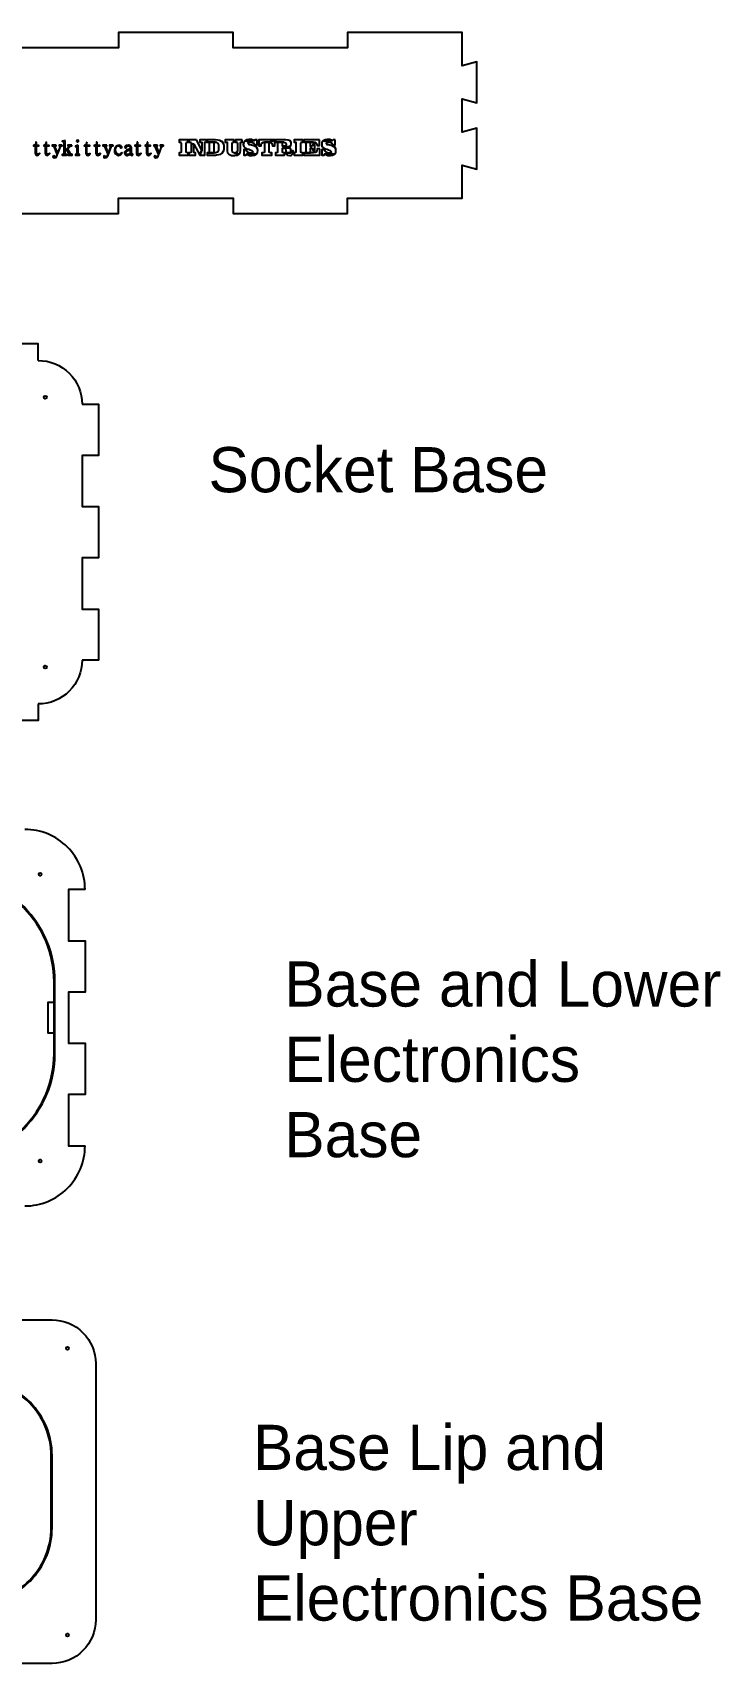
# Model space of a CAD drawing. Extents: x 603 to 3085, y 516 to 1117.
# Drawn here: x 1603 to 1831, y 516 to 1058 of the extents above; entities that cross this region are included whole.
import ezdxf

# ---------------------------------------------------------------- set-up
doc = ezdxf.new("R2010")
doc.units = 0
doc.layers.get('0').update_dxf_attribs({"linetype": 'CONTINUOUS'})

# ---------------------------------------------------------------- blocks, each defined once
blk = doc.blocks.new('*U61')
for s, p in [('Base Lip and', (1675.75, 580.58)), ('Upper', (1675.75, 555.58)), ('Electronics Base', (1675.75, 530.58))]:
    blk.add_text(s, height=15).set_placement(p)
blk = doc.blocks.new('*U63')
for s, p in [('Base and Lower', (1686.16, 734.4)), ('Electronics', (1686.16, 709.4)), ('Base', (1686.16, 684.4))]:
    blk.add_text(s, height=15).set_placement(p)
blk = doc.blocks.new('*U85')
blk.add_text('Socket Base', height=15).set_placement((1661.02, 905.11))

msp = doc.modelspace()

# ---------------------------------------------------------------- linework, layer by layer
for points in [[(1593.16, 997.68), (1631.16, 997.68), (1631.16, 1002.68), (1669.16, 1002.68), (1669.16, 997.68), (1707.16, 997.68), (1707.16, 1002.68), (1745.16, 1002.68), (1745.16, 1013.68), (1749.99, 1012.39), (1749.99, 1025.97), (1745.16, 1024.68), (1745.16, 1035.68), (1749.99, 1034.39), (1749.99, 1047.97), (1745.16, 1046.68), (1745.16, 1057.68), (1707.16, 1057.68), (1707.16, 1052.68), (1669.16, 1052.68), (1669.16, 1057.68), (1631.16, 1057.68), (1631.16, 1052.68), (1593.16, 1052.68)], [(1604.58, 948.86), (1604.58, 954.36), (1589.58, 954.36), (1589.58, 948.86)], [(1619.08, 934.36), (1624.58, 934.36), (1624.58, 917.36), (1619.08, 917.36), (1619.08, 900.36), (1624.58, 900.36), (1624.58, 883.36), (1619.08, 883.36), (1619.08, 866.36), (1624.58, 866.36), (1624.58, 849.36), (1619.08, 849.36)], [(1604.58, 834.86), (1604.58, 829.36), (1589.58, 829.36), (1589.58, 834.86)], [(1620.08, 773.21), (1614.58, 773.21), (1614.58, 756.21), (1620.08, 756.21), (1620.08, 739.21), (1614.58, 739.21), (1614.58, 722.21), (1620.08, 722.21), (1620.08, 705.21), (1614.58, 705.21), (1614.58, 688.21), (1620.08, 688.21)], [(1609.78, 735.71), (1607.78, 735.71), (1607.78, 725.71), (1609.78, 725.71)]]:
    msp.add_lwpolyline(points)
at = {"color": 1}
for points in [[(1603.95, 1021.32), (1603.79, 1021.32), (1603.62, 1020.65), (1603.53, 1020.48), (1603.03, 1020.23), (1603.03, 1020.14), (1603.03, 1020.06), (1603.53, 1020.06), (1603.53, 1017.7), (1603.7, 1017.11), (1604.38, 1017.28), (1604.04, 1017.37), (1603.95, 1017.62), (1603.95, 1020.06), (1604.8, 1020.06), (1604.8, 1020.23), (1603.95, 1020.23)], [(1607.24, 1021.32), (1607.15, 1021.32), (1606.99, 1020.65), (1606.9, 1020.48), (1606.4, 1020.23), (1606.4, 1020.14), (1606.4, 1020.06), (1606.9, 1020.06), (1606.9, 1017.7), (1607.07, 1017.11), (1607.74, 1017.28), (1607.41, 1017.37), (1607.24, 1017.62), (1607.24, 1020.06), (1608.16, 1020.06), (1608.16, 1020.23), (1607.24, 1020.23)], [(1610.44, 1020.31), (1609.17, 1020.31), (1609.17, 1020.14), (1609.51, 1020.06), (1609.68, 1019.89), (1610.77, 1017.28), (1611.03, 1017.79), (1610.1, 1019.89), (1610.1, 1020.06), (1610.44, 1020.14)], [(1612.54, 1020.31), (1611.45, 1020.31), (1611.45, 1020.14), (1611.78, 1020.06), (1611.78, 1019.81), (1611.03, 1017.79), (1610.77, 1017.28), (1610.69, 1016.94), (1610.44, 1016.52), (1610.27, 1016.44), (1610.44, 1016.27), (1610.77, 1016.69), (1610.86, 1017.03), (1611.87, 1019.64), (1612.12, 1020.06), (1612.54, 1020.14)], [(1613.47, 1021.91), (1612.54, 1021.66), (1612.63, 1021.57), (1612.96, 1021.49), (1613.05, 1021.24), (1613.05, 1017.62), (1612.88, 1017.28), (1612.54, 1017.2), (1612.54, 1017.03), (1613.89, 1017.03), (1613.89, 1017.2), (1613.55, 1017.28), (1613.47, 1017.62), (1613.47, 1018.29), (1613.47, 1018.54)], [(1615.66, 1020.31), (1614.31, 1020.31), (1614.31, 1020.14), (1614.73, 1020.06), (1614.65, 1019.72), (1613.47, 1018.54), (1613.47, 1018.29), (1613.97, 1018.8), (1614.31, 1019.05), (1614.98, 1019.81), (1615.32, 1020.06), (1615.66, 1020.14)], [(1614.31, 1019.05), (1613.97, 1018.8), (1614.73, 1017.53), (1614.73, 1017.28), (1614.39, 1017.2), (1614.39, 1017.03), (1615.83, 1017.03), (1615.83, 1017.2), (1615.49, 1017.28), (1615.24, 1017.53)], [(1617.76, 1020.31), (1616.92, 1019.98), (1616.92, 1019.89), (1617.26, 1019.81), (1617.34, 1019.64), (1617.34, 1017.53), (1617.26, 1017.28), (1616.92, 1017.2), (1616.92, 1017.03), (1618.18, 1017.03), (1618.18, 1017.2), (1617.85, 1017.28), (1617.76, 1017.53)], [(1617.59, 1022), (1617.34, 1021.91), (1617.26, 1021.66), (1617.34, 1021.49), (1617.59, 1021.32), (1617.85, 1021.49), (1617.93, 1021.66), (1617.85, 1021.91)], [(1620.71, 1021.32), (1620.62, 1021.32), (1620.46, 1020.65), (1620.37, 1020.48), (1619.87, 1020.23), (1619.78, 1020.14), (1619.78, 1020.06), (1620.29, 1020.06), (1620.29, 1017.7), (1620.54, 1017.11), (1621.13, 1017.28), (1620.79, 1017.37), (1620.71, 1017.62), (1620.71, 1020.06), (1621.63, 1020.06), (1621.63, 1020.23), (1620.71, 1020.23)], [(1624.08, 1021.32), (1623.91, 1021.32), (1623.82, 1020.65), (1623.74, 1020.48), (1623.15, 1020.23), (1623.15, 1020.14), (1623.15, 1020.06), (1623.65, 1020.06), (1623.65, 1017.7), (1623.82, 1017.11), (1624.5, 1017.28), (1624.16, 1017.37), (1624.08, 1017.62), (1624.08, 1020.06), (1625, 1020.06), (1625, 1020.23), (1624.08, 1020.23)], [(1627.27, 1020.31), (1626.01, 1020.31), (1626.01, 1020.14), (1626.35, 1020.06), (1626.52, 1019.89), (1627.61, 1017.28), (1627.78, 1017.79), (1626.94, 1019.89), (1626.94, 1020.06), (1627.27, 1020.14)], [(1629.38, 1020.31), (1628.2, 1020.31), (1628.2, 1020.14), (1628.54, 1020.06), (1628.54, 1019.81), (1627.78, 1017.79), (1627.61, 1017.28), (1627.44, 1016.94), (1627.27, 1016.52), (1627.11, 1016.44), (1627.19, 1016.27), (1627.53, 1016.69), (1627.7, 1017.03), (1628.71, 1019.64), (1628.96, 1020.06), (1629.38, 1020.14)], [(1631.32, 1020.31), (1630.73, 1020.14), (1630.22, 1019.81), (1629.97, 1019.3), (1629.8, 1018.71), (1629.8, 1018.54), (1629.88, 1017.95), (1630.22, 1017.45), (1630.73, 1017.03), (1631.15, 1016.94), (1631.74, 1017.11), (1631.9, 1017.2), (1631.32, 1017.2), (1630.73, 1017.45), (1630.47, 1017.62), (1630.31, 1018.21), (1630.22, 1018.63), (1630.31, 1019.3), (1630.56, 1019.72), (1630.98, 1020.14), (1631.15, 1020.14), (1631.9, 1020.14)], [(1631.9, 1020.14), (1631.15, 1020.14), (1631.48, 1020.06), (1631.65, 1019.72), (1631.74, 1019.64), (1631.82, 1019.47), (1631.99, 1019.39), (1632.24, 1019.55), (1632.24, 1019.81)], [(1632.24, 1017.87), (1631.82, 1017.37), (1631.74, 1017.37), (1631.32, 1017.2), (1631.9, 1017.2), (1632.33, 1017.7), (1632.41, 1017.79)], [(1634.35, 1018.88), (1633.84, 1018.63), (1633.67, 1018.54), (1633.17, 1018.04), (1633.17, 1017.7), (1633.34, 1017.2), (1634.09, 1017.2), (1633.76, 1017.37), (1633.59, 1017.79), (1633.84, 1018.29), (1634.09, 1018.46), (1634.6, 1018.71), (1635.02, 1018.8)], [(1633.84, 1020.23), (1633.59, 1020.14), (1633.25, 1019.64), (1633.34, 1019.47), (1633.5, 1019.39), (1633.67, 1019.47), (1633.84, 1019.64), (1634.09, 1020.06), (1634.43, 1020.14)], [(1634.51, 1020.31), (1633.84, 1020.23), (1634.43, 1020.14), (1634.94, 1019.98), (1635.02, 1019.47), (1635.02, 1019.05), (1634.35, 1018.88), (1635.02, 1018.8), (1635.02, 1017.62), (1634.6, 1017.28), (1634.09, 1017.2), (1633.34, 1017.2), (1633.93, 1016.94), (1634.01, 1016.94), (1634.6, 1017.11), (1635.02, 1017.37), (1635.44, 1017.53), (1635.44, 1019.39), (1635.27, 1019.98), (1635.19, 1020.06), (1634.6, 1020.31)], [(1637.55, 1021.32), (1637.38, 1021.32), (1637.29, 1020.65), (1637.12, 1020.48), (1636.62, 1020.23), (1636.62, 1020.14), (1636.62, 1020.06), (1637.12, 1020.06), (1637.12, 1017.7), (1637.29, 1017.11), (1637.97, 1017.28), (1637.63, 1017.37), (1637.55, 1017.62), (1637.55, 1020.06), (1638.47, 1020.06), (1638.47, 1020.23), (1637.55, 1020.23)], [(1640.91, 1021.32), (1640.74, 1021.32), (1640.58, 1020.65), (1640.49, 1020.48), (1639.99, 1020.23), (1639.99, 1020.14), (1639.99, 1020.06), (1640.49, 1020.06), (1640.49, 1017.7), (1640.66, 1017.11), (1641.33, 1017.28), (1641, 1017.37), (1640.91, 1017.62), (1640.91, 1020.06), (1641.75, 1020.06), (1641.75, 1020.23), (1640.91, 1020.23)], [(1644.11, 1020.31), (1642.85, 1020.31), (1642.85, 1020.14), (1643.19, 1020.06), (1643.27, 1019.89), (1644.36, 1017.28), (1644.62, 1017.79), (1643.77, 1019.89), (1643.77, 1020.06), (1644.11, 1020.14)], [(1646.13, 1020.31), (1645.04, 1020.31), (1645.04, 1020.14), (1645.37, 1020.06), (1645.37, 1019.81), (1644.62, 1017.79), (1644.36, 1017.28), (1644.28, 1016.94), (1644.03, 1016.52), (1643.86, 1016.44), (1644.03, 1016.27), (1644.36, 1016.69), (1644.45, 1017.03), (1645.46, 1019.64), (1645.8, 1020.06), (1646.13, 1020.14)], [(1654.3, 1022.08), (1651.27, 1022.08), (1651.27, 1021.32), (1651.52, 1021.32), (1651.86, 1021.32), (1651.94, 1020.9), (1651.94, 1018.21), (1651.86, 1017.87), (1651.52, 1017.79), (1651.27, 1017.79), (1651.27, 1017.03), (1654.3, 1017.03), (1654.3, 1017.79), (1654.05, 1017.79), (1653.71, 1017.87), (1653.62, 1018.21), (1653.62, 1020.9), (1653.71, 1021.32), (1654.05, 1021.32), (1654.3, 1021.32)], [(1656.99, 1022.08), (1654.55, 1022.08), (1654.55, 1021.32), (1654.8, 1021.32), (1655.14, 1021.32), (1655.22, 1020.9), (1656.15, 1020.65), (1658.09, 1017.03), (1658.84, 1018.71)], [(1655.22, 1020.9), (1655.22, 1018.21), (1655.14, 1017.87), (1654.8, 1017.79), (1654.55, 1017.79), (1654.55, 1017.03), (1656.74, 1017.03), (1656.74, 1017.79), (1656.49, 1017.79), (1656.15, 1017.87), (1656.15, 1018.21), (1656.15, 1020.65)], [(1660.36, 1022.08), (1658.17, 1022.08), (1658.17, 1021.32), (1658.42, 1021.32), (1658.76, 1021.32), (1658.84, 1020.9), (1658.84, 1018.71), (1658.09, 1017.03), (1659.77, 1017.03), (1659.77, 1020.9), (1659.85, 1021.32), (1660.19, 1021.32), (1660.36, 1021.32)], [(1663.31, 1022.08), (1660.61, 1022.08), (1660.61, 1021.32), (1660.86, 1021.32), (1663.31, 1021.32), (1663.56, 1021.32), (1664.06, 1020.9), (1664.06, 1020.9), (1664.32, 1020.4), (1664.32, 1019.55), (1664.32, 1018.71), (1664.06, 1018.21), (1663.98, 1018.04), (1663.31, 1017.79), (1662.89, 1017.79), (1660.86, 1017.79), (1660.61, 1017.79), (1660.61, 1017.03), (1663.31, 1017.03), (1663.64, 1017.11), (1664.4, 1017.2), (1665.07, 1017.37), (1665.58, 1017.7), (1665.58, 1017.7), (1665.92, 1018.21), (1666.17, 1018.8), (1666.25, 1019.55), (1666.25, 1019.64), (1666.17, 1020.4), (1665.92, 1020.99), (1665.58, 1021.49), (1665.33, 1021.57), (1664.82, 1021.83), (1664.15, 1022)], [(1660.86, 1021.32), (1661.2, 1021.32), (1661.29, 1020.9), (1661.29, 1018.21), (1661.29, 1018.21), (1661.2, 1017.87), (1660.86, 1017.79), (1662.89, 1017.79), (1662.89, 1021.32), (1663.31, 1021.32)], [(1669.54, 1022.08), (1666.59, 1022.08), (1666.59, 1021.32), (1666.84, 1021.32), (1667.18, 1021.32), (1667.26, 1020.9), (1667.26, 1018.46), (1667.35, 1017.79), (1667.77, 1017.28), (1667.94, 1017.2), (1668.61, 1016.94), (1669.37, 1016.94), (1669.79, 1016.94), (1670.55, 1017.03), (1671.05, 1017.37), (1671.05, 1017.37), (1669.62, 1017.7), (1669.03, 1017.95), (1669.03, 1018.04), (1668.86, 1018.71), (1668.86, 1020.9), (1668.95, 1021.32), (1669.28, 1021.32), (1669.54, 1021.32)], [(1672.23, 1022.08), (1669.96, 1022.08), (1669.96, 1021.32), (1670.21, 1021.32), (1670.55, 1021.32), (1670.63, 1020.9), (1670.63, 1018.63), (1670.63, 1018.54), (1670.38, 1017.87), (1670.29, 1017.87), (1669.62, 1017.7), (1671.05, 1017.37), (1671.47, 1017.87), (1671.64, 1018.54), (1671.64, 1020.99), (1671.72, 1021.32), (1672.06, 1021.32), (1672.23, 1021.32)], [(1673.16, 1021.74), (1672.74, 1021.24), (1672.57, 1020.56), (1672.74, 1019.89), (1673.16, 1019.39), (1673.58, 1019.22), (1673.75, 1019.13), (1674.42, 1018.96), (1674.84, 1018.8), (1675.43, 1018.54), (1675.77, 1018.21), (1675.51, 1017.79), (1675.01, 1017.7), (1676.86, 1017.37), (1677.28, 1017.87), (1677.37, 1018.54), (1677.28, 1019.13), (1676.94, 1019.64), (1676.69, 1019.81), (1676.1, 1020.06), (1675.26, 1020.31), (1675.01, 1020.4), (1674.5, 1020.48), (1674.17, 1020.9), (1674.33, 1021.24), (1674.92, 1021.41)], [(1673.41, 1018.88), (1672.74, 1018.88), (1672.74, 1017.03), (1673.41, 1017.03), (1673.58, 1017.28), (1676.78, 1017.37), (1676.86, 1017.37), (1675.01, 1017.7), (1674.67, 1017.7), (1674, 1018.04), (1673.75, 1018.29)], [(1674.67, 1022.25), (1674.42, 1022.25), (1673.75, 1022.08), (1673.16, 1021.74), (1676.27, 1021.83), (1676.19, 1021.91), (1675.51, 1022.08), (1675.34, 1022.16)], [(1677.11, 1022.08), (1676.44, 1022.08), (1676.27, 1021.83), (1673.16, 1021.74), (1673.16, 1021.74), (1674.92, 1021.41), (1675.18, 1021.41), (1675.85, 1021.15), (1676.02, 1020.99), (1676.27, 1020.4), (1677.11, 1020.4)], [(1683.01, 1022.08), (1677.7, 1022.08), (1677.7, 1020.14), (1678.46, 1020.14), (1678.46, 1020.23), (1678.46, 1020.4), (1678.63, 1020.99), (1678.71, 1020.99), (1679.3, 1021.32), (1679.55, 1021.32), (1681.15, 1021.32), (1681.41, 1021.32)], [(1681.15, 1021.32), (1679.55, 1021.32), (1679.55, 1018.21), (1679.47, 1017.87), (1679.13, 1017.79), (1678.71, 1017.79), (1678.71, 1017.03), (1682, 1017.03), (1682, 1017.79), (1681.57, 1017.79), (1681.24, 1017.87), (1681.15, 1018.21)], [(1683.01, 1022.08), (1681.41, 1021.32), (1681.41, 1021.32), (1682, 1020.99), (1682.08, 1020.9), (1682.25, 1020.23), (1682.25, 1020.14), (1683.01, 1020.14)], [(1686.71, 1022.08), (1683.26, 1022.08), (1683.26, 1021.32), (1683.51, 1021.32), (1686.04, 1021.32), (1686.63, 1021.15), (1686.79, 1020.65), (1686.63, 1020.14), (1685.95, 1019.98), (1685.53, 1019.98), (1687.64, 1019.81), (1688.23, 1020.14), (1688.31, 1020.14), (1688.48, 1020.82), (1688.39, 1021.24), (1688.06, 1021.74), (1688.06, 1021.74), (1687.47, 1022)], [(1683.51, 1021.32), (1683.85, 1021.32), (1683.93, 1020.9), (1683.93, 1018.21), (1683.85, 1017.87), (1683.51, 1017.79), (1683.26, 1017.79), (1683.26, 1017.03), (1686.2, 1017.03), (1686.2, 1017.79), (1685.95, 1017.79), (1685.62, 1017.87), (1685.53, 1018.21), (1685.53, 1019.3), (1686.04, 1019.3), (1688.14, 1019.39), (1688.06, 1019.47), (1687.47, 1019.72), (1687.64, 1019.81), (1685.53, 1019.98), (1685.53, 1021.32), (1686.04, 1021.32)], [(1688.14, 1019.39), (1686.04, 1019.3), (1686.54, 1019.22), (1686.71, 1018.54), (1686.71, 1018.12), (1686.71, 1017.79), (1688.48, 1017.79), (1688.31, 1017.87), (1688.31, 1018.29), (1688.31, 1018.88)], [(1689.15, 1018.46), (1688.65, 1018.46), (1688.73, 1018.38), (1688.73, 1018.29), (1688.65, 1017.95), (1688.48, 1017.79), (1686.71, 1017.79), (1686.96, 1017.2), (1687.22, 1017.03), (1687.97, 1016.94), (1688.39, 1016.94), (1688.9, 1017.28), (1689.07, 1017.53), (1689.24, 1018.29), (1689.24, 1018.38)], [(1692.35, 1022.08), (1689.4, 1022.08), (1689.4, 1021.32), (1689.57, 1021.32), (1689.99, 1021.32), (1689.99, 1020.9), (1689.99, 1018.21), (1689.91, 1017.87), (1689.57, 1017.79), (1689.4, 1017.79), (1689.4, 1017.03), (1692.35, 1017.03), (1692.35, 1017.79), (1692.1, 1017.79), (1691.76, 1017.87), (1691.68, 1018.21), (1691.68, 1020.9), (1691.76, 1021.32), (1692.1, 1021.32), (1692.35, 1021.32)], [(1697.82, 1022.08), (1692.6, 1022.08), (1692.6, 1021.32), (1692.86, 1021.32), (1695.72, 1021.32), (1696.31, 1021.32), (1696.64, 1021.07), (1696.9, 1020.73), (1697.06, 1020.23), (1697.82, 1020.23)], [(1697.91, 1019.13), (1697.06, 1019.13), (1696.98, 1018.46), (1696.81, 1018.04), (1696.48, 1017.87), (1696.48, 1017.87), (1695.8, 1017.79), (1694.88, 1017.79), (1692.86, 1017.79), (1692.6, 1017.79), (1692.6, 1017.03), (1697.91, 1017.03)], [(1692.86, 1021.32), (1693.19, 1021.32), (1693.28, 1020.9), (1693.28, 1018.21), (1693.28, 1018.21), (1693.19, 1017.87), (1692.86, 1017.79), (1694.88, 1017.79), (1694.88, 1019.3), (1695.13, 1019.3), (1694.88, 1019.98), (1694.88, 1021.32), (1695.72, 1021.32)], [(1696.31, 1020.82), (1695.72, 1020.82), (1695.72, 1020.73), (1695.55, 1020.14), (1695.04, 1019.98), (1694.88, 1019.98), (1695.13, 1019.3), (1695.55, 1019.13), (1695.55, 1019.13), (1695.72, 1018.46), (1696.31, 1018.46)], [(1699.09, 1021.74), (1698.66, 1021.24), (1698.58, 1020.56), (1698.66, 1019.89), (1699.17, 1019.39), (1699.59, 1019.22), (1699.67, 1019.13), (1700.35, 1018.96), (1700.85, 1018.8), (1701.36, 1018.54), (1701.7, 1018.21), (1701.53, 1017.79), (1700.94, 1017.7), (1702.79, 1017.37), (1703.21, 1017.87), (1703.29, 1018.54), (1703.21, 1019.13), (1702.87, 1019.64), (1702.62, 1019.81), (1702.03, 1020.06), (1701.27, 1020.31), (1700.94, 1020.4), (1700.43, 1020.48), (1700.1, 1020.9), (1700.35, 1021.24), (1700.85, 1021.41)], [(1699.42, 1018.88), (1698.66, 1018.88), (1698.66, 1017.03), (1699.34, 1017.03), (1699.51, 1017.28), (1702.79, 1017.37), (1702.79, 1017.37), (1700.94, 1017.7), (1700.6, 1017.7), (1700.01, 1018.04), (1699.67, 1018.29)], [(1700.6, 1022.25), (1700.35, 1022.25), (1699.67, 1022.08), (1699.09, 1021.74), (1702.2, 1021.83), (1702.12, 1021.91), (1701.44, 1022.08), (1701.27, 1022.16)], [(1703.04, 1022.08), (1702.37, 1022.08), (1702.2, 1021.83), (1699.09, 1021.74), (1699.09, 1021.74), (1700.85, 1021.41), (1701.19, 1021.41), (1701.78, 1021.15), (1701.95, 1020.99), (1702.2, 1020.4), (1703.04, 1020.4)], [(1604.97, 1017.62), (1604.63, 1017.37), (1604.38, 1017.28), (1603.7, 1017.11), (1604.21, 1016.94), (1604.63, 1017.11), (1605.05, 1017.53)], [(1608.33, 1017.62), (1608, 1017.37), (1607.74, 1017.28), (1607.07, 1017.11), (1607.57, 1016.94), (1608, 1017.11), (1608.42, 1017.53)], [(1609.76, 1016.78), (1609.51, 1016.69), (1609.43, 1016.44), (1609.51, 1016.19), (1609.93, 1016.1), (1610.44, 1016.27), (1610.27, 1016.44), (1610.1, 1016.44), (1610.02, 1016.61), (1609.93, 1016.69)], [(1621.72, 1017.62), (1621.47, 1017.37), (1621.13, 1017.28), (1620.54, 1017.11), (1620.96, 1016.94), (1621.47, 1017.11), (1621.8, 1017.53)], [(1625.09, 1017.62), (1624.83, 1017.37), (1624.5, 1017.28), (1623.82, 1017.11), (1624.33, 1016.94), (1624.83, 1017.11), (1625.17, 1017.53)], [(1626.6, 1016.78), (1626.35, 1016.69), (1626.26, 1016.44), (1626.35, 1016.19), (1626.69, 1016.1), (1627.19, 1016.27), (1627.11, 1016.44), (1626.94, 1016.44), (1626.85, 1016.61), (1626.77, 1016.69)], [(1635.44, 1017.53), (1635.02, 1017.37), (1635.1, 1017.11), (1635.61, 1017.2), (1635.52, 1017.28)], [(1635.86, 1017.37), (1635.69, 1017.2), (1635.61, 1017.2), (1635.1, 1017.11), (1635.44, 1016.94), (1635.78, 1017.03), (1635.95, 1017.28)], [(1638.56, 1017.62), (1638.3, 1017.37), (1637.97, 1017.28), (1637.29, 1017.11), (1637.8, 1016.94), (1638.22, 1017.11), (1638.64, 1017.53)], [(1641.92, 1017.62), (1641.67, 1017.37), (1641.33, 1017.28), (1640.66, 1017.11), (1641.17, 1016.94), (1641.59, 1017.11), (1642.01, 1017.53)], [(1643.35, 1016.78), (1643.1, 1016.69), (1643.02, 1016.44), (1643.19, 1016.19), (1643.52, 1016.1), (1644.03, 1016.27), (1643.86, 1016.44), (1643.69, 1016.44), (1643.61, 1016.61), (1643.52, 1016.69)], [(1676.78, 1017.37), (1673.58, 1017.28), (1673.75, 1017.28), (1674.42, 1017.03), (1674.59, 1016.94), (1675.26, 1016.94), (1675.51, 1016.94), (1676.27, 1017.03)], [(1702.79, 1017.37), (1699.51, 1017.28), (1699.67, 1017.28), (1700.35, 1017.03), (1700.52, 1016.94), (1701.19, 1016.94), (1701.53, 1016.94), (1702.2, 1017.03)]]:
    msp.add_lwpolyline(points, close=True, dxfattribs=at)
for points in [[(1604.58, 948.86, -0.414214), (1619.08, 934.36)], [(1619.08, 849.36, -0.414214), (1604.58, 834.86)], [(1620.08, 773.21), (1620.08, 773.21, 0.414214), (1600.08, 793.21)], [(1600.08, 668.21, 0.414214), (1620.08, 688.21)]]:
    msp.add_lwpolyline(points, format="xyb")
for points in [[(1610.08, 718.71), (1610.08, 742.71, 0.414214), (1575.08, 777.71), (1250.58, 777.71, 0.414214), (1215.58, 742.71), (1215.58, 718.71, 0.414214), (1250.58, 683.71), (1575.08, 683.71, 0.414214)], [(1609.78, 718.71), (1609.78, 742.71, 0.414214), (1575.08, 777.41), (1250.58, 777.41, 0.414214), (1215.88, 742.71), (1215.88, 718.71, 0.414214), (1250.58, 684.01), (1575.08, 684.01, 0.414214)], [(1214.64, 615.89, -0.414214), (1229.14, 630.39), (1609.14, 630.39, -0.414214), (1623.64, 615.89), (1623.64, 530.89, -0.414214), (1609.14, 516.39), (1229.14, 516.39, -0.414214), (1214.64, 530.89)], [(1609.14, 561.39), (1609.14, 585.39, 0.414214), (1584.14, 610.39), (1259.64, 610.39, 0.414214), (1234.64, 585.39), (1234.64, 561.39, 0.414214), (1259.64, 536.39), (1584.14, 536.39, 0.414214)], [(1608.84, 561.39), (1608.84, 585.39, 0.414214), (1584.14, 610.09), (1259.64, 610.09, 0.414214), (1234.94, 585.39), (1234.94, 561.39, 0.414214), (1259.64, 536.69), (1584.14, 536.69, 0.414214)]]:
    msp.add_lwpolyline(points, format="xyb", close=True)
for centre in [(1606.88, 936.66), (1606.88, 847.06), (1605.2, 778.34), (1605.2, 683.09), (1614.26, 621.01), (1614.26, 525.76)]:
    msp.add_circle(centre, 0.5)

# ---------------------------------------------------------------- block references
for name in ['*U85', '*U63', '*U61']:
    msp.add_blockref(name, (0, 0))

doc.saveas('drawing.dxf')
